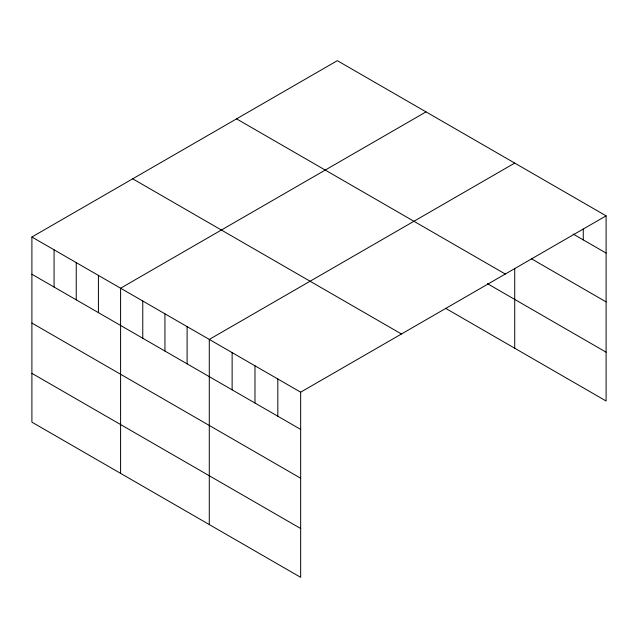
<?xml version="1.0" encoding="UTF-8"?>
<svg xmlns="http://www.w3.org/2000/svg" width="638" height="638" viewBox="0 0 638 638"><rect width="100%" height="100%" fill="white"/><g stroke="black" fill="none" stroke-linecap="round" stroke-linejoin="round"><path stroke-width="0.96" d="M31.9 237.009L300.665 392.179L300.665 577.326L31.9 422.157L31.9 237.009L337.335 60.674L606.1 215.843L606.1 400.991L445.643 308.345M426.025 111.881L120.59 288.216L120.59 473.364M514.722 163.081L209.288 339.424L209.288 524.572M300.665 392.179L606.1 215.843M573.099 234.018L606.1 253.071M531.645 258.892L606.1 301.886M236.539 118.859L505.304 274.037M487.432 283.663L606.1 352.176M132.696 178.815L401.462 333.993M31.9 274.244L300.665 429.414M31.9 323.051L300.665 478.221M31.9 373.342L300.665 528.519M583.252 229.106L583.252 239.88M514.722 268.47L514.722 348.228M277.825 378.996L277.825 416.223M254.977 365.805L254.977 403.033M232.128 352.615L232.128 389.842M187.109 326.624L187.109 363.851M164.939 313.824L164.939 351.052M142.768 301.016L142.768 338.252M98.419 275.417L98.419 312.644M76.249 262.617L76.249 299.844M54.07 249.817L54.07 287.044"/></g></svg>
